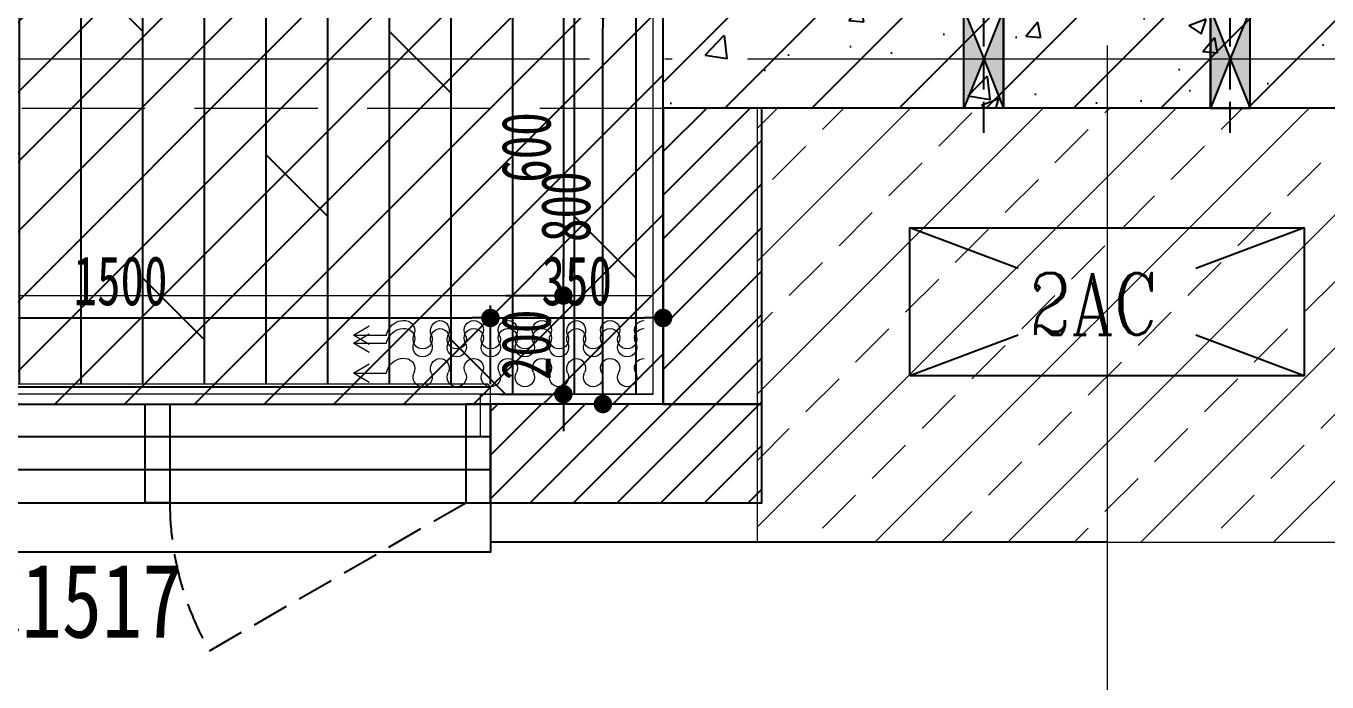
# Model space of a CAD drawing. Header units: millimetres. Extents: x 815519 to 890079, y 147095 to 251022.
# Drawn here: x 849221 to 851858, y 209354 to 210684 of the extents above; entities that cross this region are included whole.
import ezdxf
from ezdxf.enums import TextEntityAlignment as Align

# ---------------------------------------------------------------- set-up
doc = ezdxf.new("R2010")
doc.units = ezdxf.units.MM
doc.header["$LTSCALE"] = 1000
doc.linetypes.add('DASH', pattern=[0.35, 0.25, -0.1])
doc.linetypes.add('DOTE', pattern=[61.468, 50.8, -5.08, 0.508, -5.08])
doc.layers.get('Defpoints').update_dxf_attribs({"color": 1})
for name, color, linetype in [('A-WIND（门窗）', 155, 'Continuous'), ('A-完成面尺寸标注', 53, 'Continuous'), ('DOOR_FIRE', 4, 'Continuous'), ('FC-材料分缝', 8, 'Continuous'), ('KTIAO', 125, 'Continuous'), ('L-立面', 7, 'Continuous'), ('PC_预制外墙', 11, 'Continuous'), ('PC_预制外墙填充', 252, 'Continuous'), ('PUB_HATCH', 8, 'Continuous'), ('SURFACE', 6, 'Continuous'), ('WINDOW_TEXT', 7, 'Continuous'), ('看线', 163, 'Continuous'), ('砌墙(拆）', 12, 'Continuous')]:
    doc.layers.add(name, color=color, linetype=linetype)
for name, color, linetype, lineweight in [('FF-活动家具', 33, 'Continuous', 0), ('FF-窗帘', 8, 'Continuous', 0), ('L-梁', 91, 'DASH', 0), ('RC-天花尺寸', 53, 'Continuous', 0), ('RC-天花造型', 40, 'Continuous', 0), ('S-WALL', 255, 'Continuous', 0), ('S-装饰完成线', 30, 'Continuous', 0), ('S-轴线', 149, 'DOTE', 0), ('预留洞-空调', 6, 'Continuous', 25)]:
    doc.layers.add(name, color=color, linetype=linetype, lineweight=lineweight)
doc.styles.add('COMPLEX', font='COMPLEX')
doc.styles.add('TH-STYLE1', font='', dxfattribs={"width": 0.7})
doc.styles.add('宋体', font='', dxfattribs={"width": 0.8})
doc.styles.get('TH-STYLE1').set_extended_font_data('STFangsong')
doc.styles.get('宋体').set_extended_font_data('NSimSun')
doc.dimstyles.new('[布局]1：50', dxfattribs={"dimtxt": 2, "dimasz": 0.75, "dimexe": 0.5, "dimexo": 0.8, "dimgap": 0.5, "dimtad": 1, "dimdec": 0, "dimlfac": 50, "dimrnd": 5, "dimdsep": 46, "dimtxsty": 'TH-STYLE1', "dimblk": 'DOT', "dimcen": 1, "dimdle": 0.5, "dimclrd": 53, "dimclre": 53, "dimclrt": 53, "dimadec": 0, "dimazin": 0, "dimtfac": 1, "dimtdec": 0, "dimtix": 1, "dimtmove": 2, "dimatfit": 3, "dimldrblk": 'HBA_DIMENSION_TICK-天华', "dimfxl": 3, "dimfxlon": 1, "dimarcsym": 0})
doc.dimstyles.new('TH-[布局]1：50', dxfattribs={"dimscale": 0, "dimtxt": 2, "dimasz": 0.75, "dimexe": 0.3, "dimexo": 0.8, "dimgap": 0.5, "dimtad": 1, "dimdec": 0, "dimrnd": 5, "dimdsep": 46, "dimtxsty": 'TH-STYLE1', "dimblk": 'DOT', "dimcen": 1, "dimdle": 0.5, "dimclrd": 53, "dimclre": 53, "dimclrt": 53, "dimadec": 0, "dimazin": 2, "dimtfac": 1, "dimtdec": 0, "dimtix": 1, "dimtmove": 2, "dimatfit": 3, "dimldrblk": 'HBA_DIMENSION_TICK-天华', "dimfxl": 3, "dimfxlon": 1, "dimarcsym": 0})

# ---------------------------------------------------------------- blocks, each defined once
blk = doc.blocks.new('TT')
at = {"layer": 'FF-窗帘'}
for points in [[(848521.8, 209049.9), (848490.2, 209068.9)], [(848490.2, 209030.9), (848521.8, 209049.9), (848454.8, 209049.9)]]:
    blk.add_lwpolyline(points, dxfattribs=at)
for centre, major_axis, start_param, end_param in [((847932.3, 209060.1), (13.8, 13.8), 5.00783, 7.068583), ((848001.5, 209060.1), (-13.8, 13.8), -0.785398, 1.275355), ((848001.5, 209060.1), (13.8, 13.8), 5.00783, 7.068583), ((848070.6, 209060.1), (-13.8, 13.8), -0.785398, 1.275355), ((848068.4, 209058.8), (-14.8, 14.8), 3.489837, 5.393995), ((848139.7, 209060.1), (-13.8, 13.8), -0.785398, 1.275355), ((848139.7, 209060.1), (-13.8, 13.8), 3.437033, 5.497787), ((848208.8, 209060.1), (-13.8, 13.8), -0.785398, 1.275355), ((848208.8, 209060.1), (-13.8, 13.8), 3.437033, 5.497787), ((848277.9, 209060.1), (13.8, 13.8), 0.785398, 2.846152), ((848277.9, 209060.1), (-13.8, 13.8), 3.437033, 5.497787), ((848347.1, 209060.1), (13.8, 13.8), 0.785398, 2.846152), ((848344.9, 209058.8), (-14.8, 14.8), 3.489837, 5.393995), ((848418.3, 209058.8), (14.8, 14.8), 0.889191, 2.793348), ((848419.8, 209044.9), (24.7, 24.7), 6.038207, 7.172376), ((847966.9, 209041.6), (13.8, 13.8), 1.866237, 3.926991), ((847966.9, 209041.6), (-13.8, 13.8), 2.356194, 4.416948), ((848036, 209041.6), (13.8, 13.8), 1.866237, 3.926991), ((848036, 209041.6), (-13.8, 13.8), 2.356194, 4.416948), ((848105.1, 209041.6), (-13.8, 13.8), 2.356194, 4.416948), ((848174.3, 209041.6), (13.8, 13.8), 1.866237, 3.926991), ((848174.3, 209041.6), (-13.8, 13.8), 2.356194, 4.416948), ((848243.4, 209041.6), (13.8, 13.8), 1.866237, 3.926991), ((848243.4, 209041.6), (-13.8, 13.8), 2.356194, 4.416948), ((848312.5, 209041.6), (13.8, 13.8), 1.866237, 3.926991), ((848312.5, 209041.6), (-13.8, 13.8), 2.356194, 4.416948), ((848414.1, 209041.6), (-29.3, 29.3), 4.129316, 4.46741), ((848105.1, 209041.6), (-13.8, 13.8), 0.348244, 2.356194), ((848381.6, 209041.6), (-13.8, 13.8), 0.348244, 2.356194), ((848381.6, 209041.6), (-13.8, 13.8), 2.356194, 4.364145)]:
    blk.add_ellipse(centre, major_axis=major_axis, ratio=1, start_param=start_param, end_param=end_param, dxfattribs=at)
blk = doc.blocks.new('wgwegwevberr')
at = {"layer": 'L-梁', "linetype": 'DASH'}
blk.add_line((845712.3, 139243.9), (850512.3, 139243.9), dxfattribs=at)
blk = doc.blocks.new('A$C1AEB30FF')
h = blk.add_hatch(color=8)
h.dxf.hatch_style = 1
h.paths.add_polyline_path([(40, -200), (0, -100), (40, 0)])
h.paths.add_polyline_path([(-40, -200), (0, -100), (-40, 0)])
at = {"color": 2, "linetype": 'DASH', "ltscale": 0.25}
blk.add_lwpolyline([(0, 50), (0, -250)], dxfattribs=at)
for points in [[(40, -200), (40, 0), (-40, 0), (-40, -200), (40, -200)], [(-40, -200), (0, -100), (-40, 0), (-40, -200)], [(40, -200), (0, -100), (40, 0), (40, -200)]]:
    blk.add_lwpolyline(points)
blk = doc.blocks.new('空调室外机')
at = {"linetype": 'ByBlock', "ltscale": 0.4}
for p, q in [((-375.2, 159.4), (-155.4, 76.9)), ((205, 76.9), (424.8, 159.4)), ((-375.2, -140.6), (-155.4, -58.2)), ((205, -58.2), (424.8, -140.6))]:
    blk.add_line(p, q, dxfattribs=at)
blk.add_lwpolyline([(424.8, -140.6), (424.8, 159.4), (-375.2, 159.4), (-375.2, -140.6)], close=True, dxfattribs=at)
at = {"style": 'COMPLEX', "width": 0.8}
blk.add_attdef('AC', (-83.7, -57, 0), '', height=125, dxfattribs=at)
blk = doc.blocks.new('$WINLIB2D$00000001')
for p, q in [((-0.5, 0.5), (0.5, 0.5)), ((-0.5, 0.5), (-0.5, -0.5)), ((0.5, -0.5), (0.5, 0.5)), ((0.5, 0.1667), (-0.5, 0.1667)), ((0.5, -0.1667), (-0.5, -0.1667)), ((-0.5, -0.5), (0.5, -0.5))]:
    blk.add_line(p, q)
blk = doc.blocks.new('_Dot')
at = {"color": 33, "linetype": 'ByBlock', "lineweight": -2}
blk.add_line((-0.5, 0), (-1, 0), dxfattribs=at)
at = {"color": 33, "linetype": 'ByBlock', "const_width": 0.5}
blk.add_lwpolyline([(-0.25, 0, 1), (0.25, 0, 1)], format="xyb", close=True, dxfattribs=at)
blk = doc.blocks.new('*D1011')
at = {"layer": 'A-完成面尺寸标注', "color": 53, "lineweight": -2, "ltscale": 0.5, "transparency": 16777216}
for p, q in [((848662.3, 209957.5), (848662.3, 210116.9)), ((850162.3, 209957.5), (850162.3, 210116.9)), ((848699.8, 210091.9), (850124.8, 210091.9))]:
    blk.add_line(p, q, dxfattribs=at)
at = {"layer": 'Defpoints', "color": 0, "ltscale": 0.5, "transparency": 16777216}
for p in [(850162.3, 210091.9), (848662.3, 209917.5, 6.9), (850162.3, 209917.5, 6.9)]:
    blk.add_point(p, dxfattribs=at)
at = {"layer": 'A-完成面尺寸标注', "color": 53, "lineweight": -2, "ltscale": 0.5, "transparency": 16777216, "xscale": 37.49999999999999, "yscale": 37.49999999999999, "zscale": 37.49999999999999, "rotation": 180}
blk.add_blockref('_Dot', (848662.3, 210091.9), dxfattribs=at)
at = {"layer": 'A-完成面尺寸标注', "color": 53, "lineweight": -2, "ltscale": 0.5, "transparency": 16777216, "xscale": 37.49999999999999, "yscale": 37.49999999999999, "zscale": 37.49999999999999}
blk.add_blockref('_Dot', (850162.3, 210091.9), dxfattribs=at)
at = {"layer": 'A-完成面尺寸标注', "color": 53, "ltscale": 0.5, "transparency": 16777216, "insert": (849412.3, 210166.9), "char_height": 100, "attachment_point": 5, "style": 'TH-STYLE1'}
blk.add_mtext('1500', dxfattribs=at)
blk = doc.blocks.new('HBA_DIMENSION_TICK-天华')
at = {"color": 50, "linetype": 'ByBlock'}
for points in [[(-72.714, 62.307), (-54.906, 79.963), (-12, -0.037), (0, 0)], [(-72.714, -62.307), (-54.906, -79.963), (-12, 0.037), (0, 0)]]:
    blk.add_solid(points, dxfattribs=at)
blk = doc.blocks.new('*D1010')
at = {"layer": 'A-完成面尺寸标注', "color": 53, "lineweight": -2, "ltscale": 0.5, "transparency": 16777216}
for p, q in [((850162.3, 209957.5), (850162.3, 210116.9)), ((850512.3, 209957.5), (850512.3, 210116.9)), ((850199.8, 210091.9), (850474.8, 210091.9))]:
    blk.add_line(p, q, dxfattribs=at)
at = {"layer": 'Defpoints', "color": 0, "ltscale": 0.5, "transparency": 16777216}
for p in [(850512.3, 210091.9), (850162.3, 209917.5, 6.9), (850512.3, 209917.5, 6.9)]:
    blk.add_point(p, dxfattribs=at)
at = {"layer": 'A-完成面尺寸标注', "color": 53, "lineweight": -2, "ltscale": 0.5, "transparency": 16777216, "xscale": 37.49999999999999, "yscale": 37.49999999999999, "zscale": 37.49999999999999, "rotation": 180}
blk.add_blockref('_Dot', (850162.3, 210091.9), dxfattribs=at)
at = {"layer": 'A-完成面尺寸标注', "color": 53, "lineweight": -2, "ltscale": 0.5, "transparency": 16777216, "xscale": 37.49999999999999, "yscale": 37.49999999999999, "zscale": 37.49999999999999}
blk.add_blockref('_Dot', (850512.3, 210091.9), dxfattribs=at)
at = {"layer": 'A-完成面尺寸标注', "color": 53, "ltscale": 0.5, "transparency": 16777216, "insert": (850337.3, 210166.9), "char_height": 100, "attachment_point": 5, "style": 'TH-STYLE1'}
blk.add_mtext('350', dxfattribs=at)
blk = doc.blocks.new('*D1008')
at = {"layer": 'A-完成面尺寸标注', "color": 53, "lineweight": -2, "ltscale": 0.5, "transparency": 16777216}
for p, q in [((850472.3, 210717.5), (850365.3, 210717.5)), ((850390.3, 209955), (850390.3, 210680)), ((850472.3, 209917.5), (850365.3, 209917.5))]:
    blk.add_line(p, q, dxfattribs=at)
at = {"layer": 'Defpoints', "color": 0, "ltscale": 0.5, "transparency": 16777216}
for p in [(850390.3, 210717.5), (850512.3, 210717.5, 6.9), (850512.3, 209917.5, 6.9)]:
    blk.add_point(p, dxfattribs=at)
at = {"layer": 'A-完成面尺寸标注', "color": 53, "lineweight": -2, "ltscale": 0.5, "transparency": 16777216, "xscale": 37.49999999999999, "yscale": 37.49999999999999, "zscale": 37.49999999999999}
for p, rotation in [((850390.3, 210717.5), 90), ((850390.3, 209917.5), 270)]:
    blk.add_blockref('_Dot', p, dxfattribs=dict(at, rotation=rotation))
at = {"layer": 'A-完成面尺寸标注', "color": 53, "ltscale": 0.5, "transparency": 16777216, "insert": (850315.3, 210317.5), "char_height": 100, "attachment_point": 5, "rotation": 90, "style": 'TH-STYLE1'}
blk.add_mtext('800', dxfattribs=at)
blk = doc.blocks.new('*D284')
at = {"layer": 'Defpoints', "color": 0, "ltscale": 0.5, "transparency": 16777216}
for p in [(850196.4, 210737.5), (850153.1, 210137.5), (850310.2, 210137.5)]:
    blk.add_point(p, dxfattribs=at)
at = {"layer": 'RC-天花尺寸', "color": 53, "lineweight": -2, "ltscale": 0.5, "transparency": 16777216}
for p, q in [((850236.4, 210737.5), (850325.2, 210737.5)), ((850310.2, 210700), (850310.2, 210175)), ((850193.1, 210137.5), (850325.2, 210137.5))]:
    blk.add_line(p, q, dxfattribs=at)
at = {"layer": 'RC-天花尺寸', "color": 53, "lineweight": -2, "ltscale": 0.5, "transparency": 16777216, "xscale": 37.49999999999999, "yscale": 37.49999999999999, "zscale": 37.49999999999999}
for p, rotation in [((850310.2, 210737.5), 90), ((850310.2, 210137.5), 270)]:
    blk.add_blockref('_Dot', p, dxfattribs=dict(at, rotation=rotation))
at = {"layer": 'RC-天花尺寸', "color": 53, "ltscale": 0.5, "transparency": 16777216, "insert": (850235.2, 210437.5), "char_height": 100, "attachment_point": 5, "rotation": 90, "style": 'TH-STYLE1'}
blk.add_mtext('600', dxfattribs=at)
blk = doc.blocks.new('*U237')
at = {"color": 4}
blk.add_line((-5, 40), (0, 35), dxfattribs=at)
blk.add_lwpolyline([(-5, 40), (-1495, 40), (-1500, 35), (-1500, -66.7), (0, -66.7), (0, 35), (0, 35)], dxfattribs=at)
at = {"layer": 'L-立面', "color": 251}
blk.add_line((-1500, 35), (0, 35), dxfattribs=at)
blk = doc.blocks.new('*D545')
at = {"layer": 'Defpoints', "color": 0, "ltscale": 0.5, "transparency": 16777216}
for p in [(850153.1, 210137.5), (850142.3, 209937.5), (850310.2, 209937.5)]:
    blk.add_point(p, dxfattribs=at)
at = {"layer": 'RC-天花尺寸', "color": 53, "lineweight": -2, "ltscale": 0.5, "transparency": 16777216}
for p, q in [((850310.2, 210175), (850310.2, 210212.5)), ((850193.1, 210137.5), (850325.2, 210137.5)), ((850310.2, 210137.5), (850310.2, 209937.5)), ((850182.3, 209937.5), (850325.2, 209937.5)), ((850310.2, 209900), (850310.2, 209862.5))]:
    blk.add_line(p, q, dxfattribs=at)
at = {"layer": 'RC-天花尺寸', "color": 53, "lineweight": -2, "ltscale": 0.5, "transparency": 16777216, "xscale": 37.49999999999999, "yscale": 37.49999999999999, "zscale": 37.49999999999999}
for p, rotation in [((850310.2, 210137.5), 270), ((850310.2, 209937.5), 90)]:
    blk.add_blockref('_Dot', p, dxfattribs=dict(at, rotation=rotation))
at = {"layer": 'RC-天花尺寸', "color": 53, "ltscale": 0.5, "transparency": 16777216, "insert": (850235.2, 210037.5), "char_height": 100, "attachment_point": 5, "rotation": 90, "style": 'TH-STYLE1'}
blk.add_mtext('200', dxfattribs=at)
blk = doc.blocks.new('A$C746D5DE6')
at = {"layer": 'PC_预制外墙'}
for points in [[(8700, 800), (8500, 800), (8500, 200), (8700, 200)], [(8500, 200), (8500, 200), (8500, 800), (8500, 800)], [(8150, 200), (8150, 0), (8700, 0), (8700, 200), (8150, 200)]]:
    blk.add_lwpolyline(points, close=True, dxfattribs=at)
at = {"layer": 'PC_预制外墙填充'}
for p, q in [((8500, 711.6), (8588.4, 800)), ((8500, 623.2), (8676.8, 800)), ((8500, 534.8), (8700, 734.8)), ((8500, 446.5), (8700, 646.5)), ((8500, 358.1), (8700, 558.1)), ((8500, 269.7), (8700, 469.7)), ((8518.7, 200), (8700, 381.3)), ((8607.1, 200), (8700, 292.9)), ((8150, 184.8), (8165.2, 200)), ((8150, 96.4), (8253.5, 200)), ((8150, 8), (8341.9, 200)), ((8230.3, 0), (8430.3, 200)), ((8318.7, 0), (8518.7, 200)), ((8407.1, 0), (8607.1, 200)), ((8495.5, 0), (8695.5, 200)), ((8695.5, 200), (8700, 204.5)), ((8583.9, 0), (8700, 116.1)), ((8672.3, 0), (8700, 27.7))]:
    blk.add_line(p, q, dxfattribs=at)

msp = doc.modelspace()

# ---------------------------------------------------------------- hatches: boundary and pattern name
at = {"layer": 'FC-材料分缝', "ltscale": 0.5}
h = msp.add_hatch(dxfattribs=at)
h.set_pattern_fill('DOLMIT', color=250, scale=500, angle=90, style=0, double=1)
h.set_pattern_definition([(90, (848332.29, 213297.52), (-125, 8e-15), []), (135, (848332.3, 213297.52), (-250, -250), [176.777, -353.553])])
h.paths.add_polyline_path([(848332.3, 213297.5), (848332.3, 209937.5), (848662.3, 209937.5), (848662.3, 209952.5), (848667.3, 209957.5), (850157.3, 209957.5), (850162.3, 209952.5), (850162.3, 209937.5), (850492.3, 209937.5), (850492.3, 210737.5), (851292.3, 210737.5), (851292.3, 213897.5), (849582.5, 213897.5), (849582.5, 213297.5)])
at = {"layer": 'PUB_HATCH'}
h = msp.add_hatch(dxfattribs=at)
h.set_pattern_fill('钢筋混凝土', color=256, scale=50, style=0)
h.set_pattern_definition([(45, (-168259.29, 41209.81), (-88.388348, 88.388348), []), (50, (-168259.3, 41209.8), (358.63009, -31.37607), [37.5, -412.5]), (355, (-168259.3, 41209.8), (-69.37567, 376.09607), [30, -330]), (100.4514, (-168229.4, 41207.2), (289.25469, 344.71977), [31.8701, -350.57106]), (46.1842, (-168259.3, 41309.8), (533.62052, -82.7595), [56.25, -618.75]), (96.6356, (-168214.8, 41302.9), (467.33135, 487.05894), [47.80514, -525.8565]), (351.1842, (-168259.3, 41309.8), (467.33097, 487.0593), [45, -495]), (21, (-168209.3, 41284.8), (298.45353, -201.309445), [37.5, -412.5]), (326, (-168209.3, 41284.8), (121.65767, 362.57502), [30, -330]), (71.4514, (-168184.42, 41268.03), (420.11131, 161.26525), [31.8701, -350.57106]), (37.5, (-168259.29, 41209.81), (6.079928, 166.446927), [0, -326, 0, -335, 0, -331.25]), (7.5, (-168259.3, 41209.8), (131.53477, 197.205856), [0, -191, 0, -318.5, 0, -126.25]), (327.5, (-168370.79, 41209.81), (266.911218, -11.277436), [0, -125, 0, -390, 0, -517.5]), (317.5, (-168420.8, 41209.8), (291.593085, 50.05249), [0, -162.5, 0, -259, 0, -367.5])])
h.paths.add_polyline_path([(851512.3, 211217.5), (851312.3, 211217.5), (851312.3, 210717.5), (850512.3, 210717.5), (850512.3, 210517.5), (852312.3, 210517.5), (852312.3, 210717.5), (851512.3, 210717.5)])
at = {"layer": 'S-WALL', "ltscale": 0.5}
h = msp.add_hatch(dxfattribs=at)
h.set_pattern_fill('ANSI33', color=251, scale=30)
h.set_pattern_definition([(45, (-998.2, -28322.43), (-134.70384, 134.70384), []), (45, (-863.5, -28322.43), (-134.70384, 134.70384), [95.25, -47.625])])
h.paths.add_polyline_path([(852312.3, 210517.5), (850702.7, 210517.5), (850702.7, 209637.5), (852312.3, 209637.5)])
at = {"layer": '砌墙(拆）', "ltscale": 0.5}
h = msp.add_hatch(dxfattribs=at)
h.set_pattern_fill('ANSI31', color=8, scale=800)
h.set_pattern_definition([(45, (2400, 0), (-70.710678, 70.710678), [])])
h.paths.add_polyline_path([(850512.3, 210717.5), (848312.3, 210717.5), (848312.3, 209917.5), (848912.3, 209917.5), (850312.3, 209917.5), (850512.3, 209917.5)])

# ---------------------------------------------------------------- linework, layer by layer
at = {"color": 7, "ltscale": 0.5}
msp.add_lwpolyline([(851312.5, 213417.5), (851512.3, 213417.5), (851512.3, 210717.5), (852312.3, 210717.5), (852312.3, 210517.5), (850512.3, 210517.5), (850512.3, 210717.5), (851312.3, 210717.5), (851312.5, 213417.5)], dxfattribs=at)
at = {"layer": 'A-WIND（门窗）', "linetype": 'DASH', "ltscale": 0.3}
msp.add_line((849592.7, 209417.5), (850112.3, 209717.5), dxfattribs=at)
at = {"layer": 'A-WIND（门窗）'}
for points in [[(849462.3, 209717.5), (849462.3, 209917.5), (849512.3, 209917.5), (849512.3, 209717.5)], [(850162.3, 209717.5), (850162.3, 209917.5), (850112.3, 209917.5), (850112.3, 209717.5)]]:
    msp.add_lwpolyline(points, close=True, dxfattribs=at)
at = {"layer": 'A-WIND（门窗）', "linetype": 'DASH', "ltscale": 0.3}
msp.add_arc((850112.3, 209717.5), 600, 180, 210, dxfattribs=at)
at = {"layer": 'RC-天花造型', "ltscale": 0.5}
msp.add_line((848332.3, 210137.5), (850492.3, 210137.5), dxfattribs=at)
at = {"layer": 'S-WALL'}
for p, q in [((850512.3, 210717.5), (850512.3, 209917.5)), ((850712.3, 210517.5), (850712.3, 209817.5)), ((850712.3, 210517.5), (851412.3, 210517.5)), ((851412.3, 210517.5), (851562.3, 210517.5)), ((850512.3, 209917.5), (850162.3, 209917.5)), ((850162.3, 209917.5), (850162.3, 209717.5)), ((850712.3, 209717.5), (850712.3, 209817.5)), ((850162.3, 209717.5), (850612.3, 209717.5)), ((850612.3, 209717.5), (850712.3, 209717.5))]:
    msp.add_line(p, q, dxfattribs=at)
msp.add_lwpolyline([(851512.3, 213417.5), (851512.3, 210717.5), (852312.3, 210717.5), (852312.3, 210517.5), (851312.3, 210517.5), (850512.3, 210517.5), (850512.3, 210717.5), (851312.3, 210717.5), (851312.3, 213417.5)], close=True, dxfattribs=at)
at = {"layer": 'S-WALL', "ltscale": 0.5}
msp.add_lwpolyline([(852312.3, 210517.5), (850702.7, 210517.5), (850702.7, 209637.5), (852312.3, 209637.5)], close=True, dxfattribs=at)
at = {"layer": 'S-装饰完成线'}
msp.add_line((850492.3, 209937.5), (848682.3, 209937.5), dxfattribs=at)
msp.add_lwpolyline([(850142.3, 209850.9), (850142.3, 209937.5), (850492.3, 209937.5), (850492.3, 210737.5), (851292.3, 210737.5), (851292.3, 213897.5), (849582.5, 213897.5), (849582.5, 213297.5), (849312.3, 213297.5), (849312.3, 213437.5), (849342.5, 213437.5), (849342.5, 214497.5), (849312.3, 214497.5), (849312.3, 214637.5), (849582.5, 214637.5), (849582.5, 214037.5), (851292.3, 214037.5), (851292.3, 216997.5), (850392.3, 216997.5), (850392.3, 217084.2)], dxfattribs=at)
at = {"layer": 'S-轴线', "linetype": 'DOTE', "ltscale": 0.03}
for p, q in [((851412.3, 219864.7), (851412.3, 207938.9)), ((841463.2, 210617.5), (852959.1, 210617.5))]:
    msp.add_line(p, q, dxfattribs=at)
at = {"layer": 'SURFACE'}
for p in [(850162.3, 209717.5), (851412.3, 209637.5)]:
    msp.add_line(p, (850162.3, 209637.5), dxfattribs=at)
at = {"layer": '看线'}
msp.add_lwpolyline([(850162.3, 209637.5), (850162.3, 209617.5), (848662.3, 209617.5), (848662.3, 209637.5)], dxfattribs=at)

# ---------------------------------------------------------------- block references
at = {"ltscale": 0.5}
msp.add_blockref('A$C746D5DE6', (842012.3, 209717.5), dxfattribs=at)
at = {"layer": 'DOOR_FIRE'}
ref = msp.add_blockref('$WINLIB2D$00000001', (849412.3, 209817.5), dxfattribs=dict(at, xscale=1500, yscale=200, zscale=1500))
ref.add_attrib('A', 'LC1517', dxfattribs={"layer": 'WINDOW_TEXT', "height": 150, "style": '宋体', "width": 0.8}).set_placement((849048.3, 209398.9), align=Align.BOTTOM_LEFT)
at = {"layer": 'FC-材料分缝', "color": 1, "xscale": -1}
msp.add_blockref('TT', (1698406.4, 1007.1), dxfattribs=at)
at = {"layer": 'FF-活动家具', "ltscale": 0.5}
msp.add_blockref('*U237', (850162.3, 209917.5), dxfattribs=at)
at = {"layer": 'FF-窗帘', "xscale": -1}
for p in [(1698406.4, 990.8), (1698406.4, 930.4)]:
    msp.add_blockref('TT', p, dxfattribs=at)
at = {"layer": 'KTIAO', "extrusion": (0, 0, -1)}
ref = msp.add_blockref('空调室外机', (-851437.1, 210115), dxfattribs=dict(at, zscale=-1))
ref.add_attrib('AC', '2AC', (851254.2, 210057.9), dxfattribs={"layer": '0', "height": 125, "style": 'COMPLEX', "width": 0.8})
at = {"layer": 'L-梁', "color": 7}
msp.add_blockref('wgwegwevberr', (0, 71273.6), dxfattribs=at)
at = {"layer": '预留洞-空调', "xscale": -1, "rotation": 180}
msp.add_blockref('A$C1AEB30FF', (851162.3, 210517.5), dxfattribs=at)
msp.add_blockref('A$C1AEB30FF', (851162.3, 210517.5), dxfattribs=at)
at = {"layer": '预留洞-空调', "rotation": 180.0000000000185}
msp.add_blockref('A$C1AEB30FF', (851662.3, 210517.5), dxfattribs=at)
msp.add_blockref('A$C1AEB30FF', (851662.3, 210517.5), dxfattribs=at)

# ---------------------------------------------------------------- dimensions: what is measured, and where the dimension line sits
at = {"layer": 'A-完成面尺寸标注', "ltscale": 0.5}
dim = msp.add_linear_dim(base=(850390.3, 210717.5, -6.9), p1=(850512.3, 209917.5), p2=(850512.3, 210717.5), angle=90, dimstyle='[布局]1：50', override={"dimscale": 50, "dimlfac": 1}, dxfattribs=at)
dim.commit()
dim.dimension.update_dxf_attribs({"geometry": '*D1008', "text_midpoint": (850315.3, 210317.5, -6.9)})
for base, p1, p2, picture, middle in [((850162.3, 210091.9, -6.9), (848662.3, 209917.5), (850162.3, 209917.5), '*D1011', (849412.3, 210166.9, -6.9)), ((850512.3, 210091.9, -6.9), (850162.3, 209917.5), (850512.3, 209917.5), '*D1010', (850337.3, 210166.9, -6.9))]:
    dim = msp.add_linear_dim(base=base, p1=p1, p2=p2, dimstyle='[布局]1：50', override={"dimscale": 50, "dimlfac": 1}, dxfattribs=at)
    dim.commit()
    dim.dimension.update_dxf_attribs({"geometry": picture, "text_midpoint": middle})
at = {"layer": 'RC-天花尺寸', "ltscale": 0.5}
for base, p1, p2, picture, middle in [((850310.2, 210137.5), (850196.4, 210737.5), (850153.1, 210137.5), '*D284', (850235.2, 210437.5)), ((850310.2, 209937.5), (850153.1, 210137.5), (850142.3, 209937.5), '*D545', (850235.2, 210037.5))]:
    dim = msp.add_linear_dim(base=base, p1=p1, p2=p2, angle=90, dimstyle='TH-[布局]1：50', override={"dimscale": 50}, dxfattribs=at)
    dim.commit()
    dim.dimension.update_dxf_attribs({"geometry": picture, "text_midpoint": middle})

doc.saveas('drawing.dxf')
